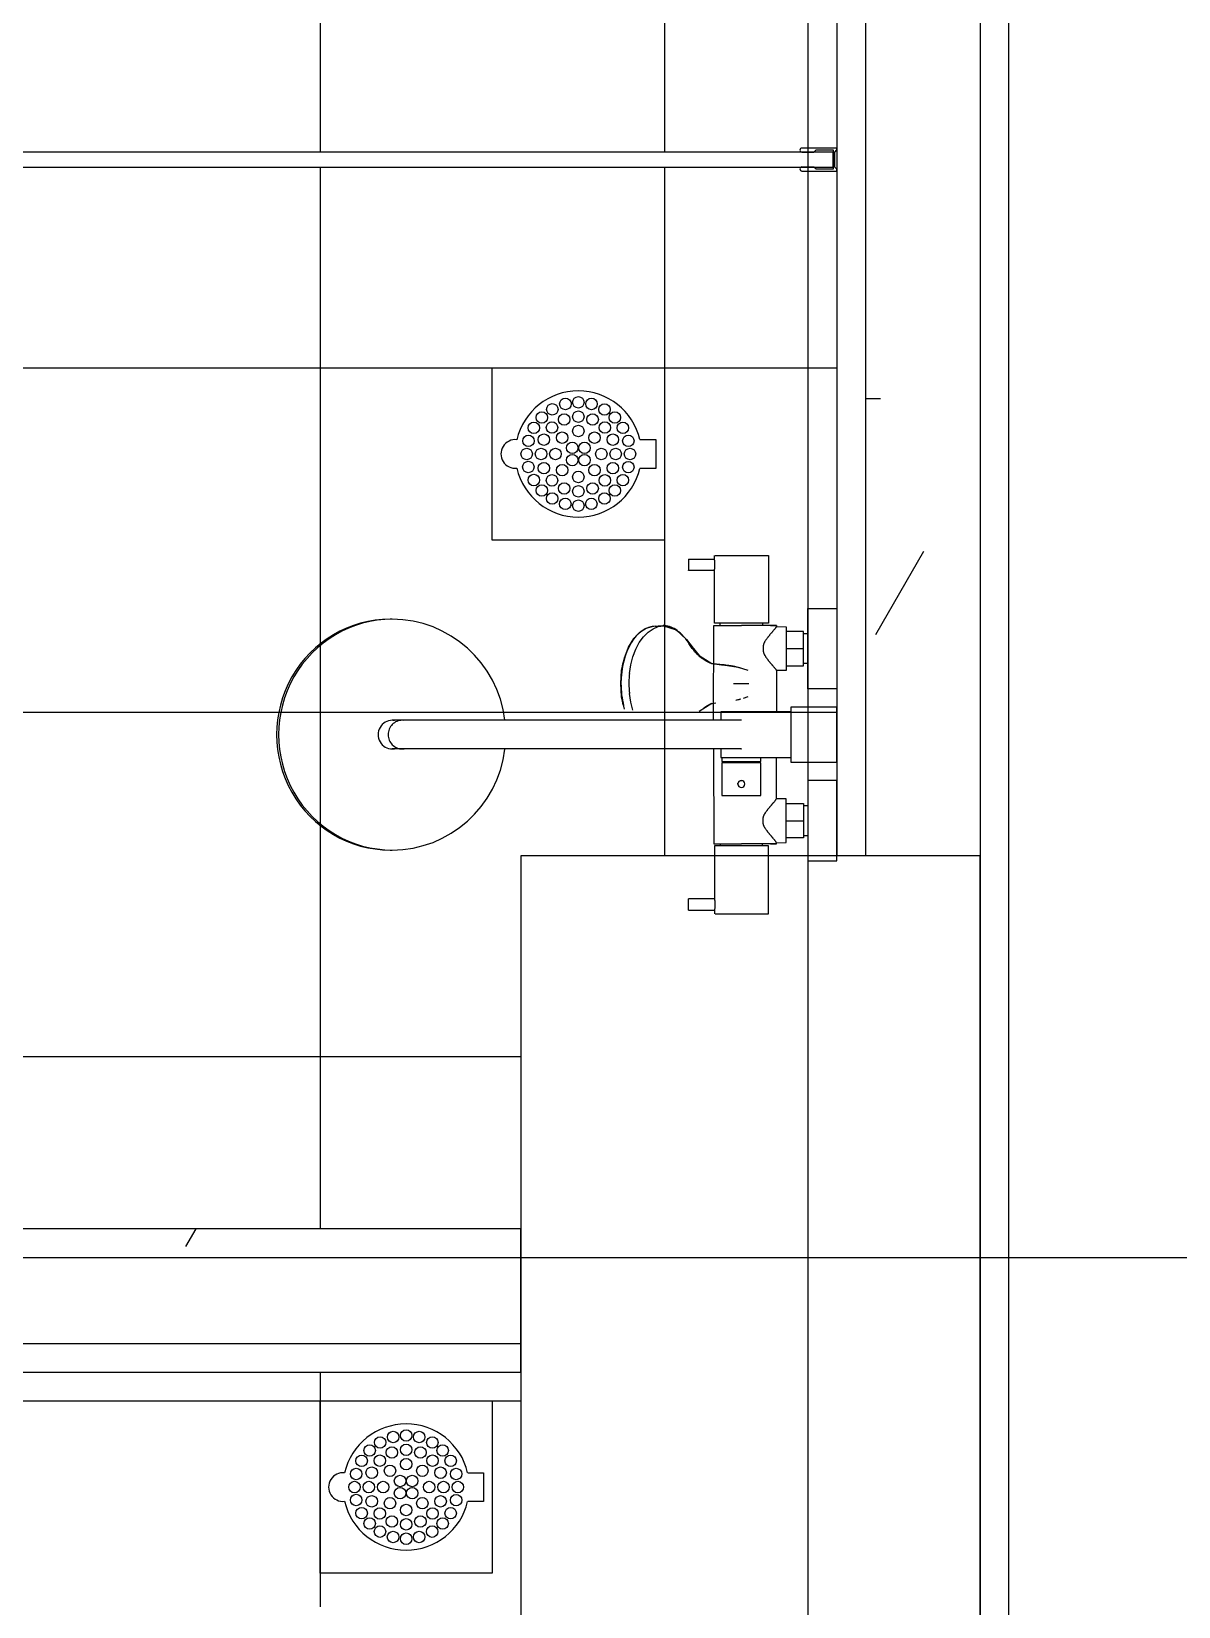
# Model space of a CAD drawing. Header units: millimetres. Extents: x -145636 to 131102, y -135903 to -7470.
# Drawn here: x 26943 to 27942, y -22302 to -20930 of the extents above; entities that cross this region are included whole.
import ezdxf

# ---------------------------------------------------------------- set-up
doc = ezdxf.new("R2010")
doc.units = ezdxf.units.MM
doc.layers.add('M_ARCHI', color=8, linetype='Continuous')

# ---------------------------------------------------------------- blocks, each defined once
blk = doc.blocks.new('RF Archi 21.10.2024')
at = {"layer": 'M_ARCHI', "color": 8}
for p, q in [((-138786, -25375.2), (-138786, -138101)), ((-138636, -33978.5), (-138636, -41228.5)), ((-138636, -33978.5), (-138636, -41228.5)), ((-138611, -41228.5), (-138611, -33978.5)), ((-138736, -34728.5), (-138736, -38053.5)), ((-138761, -34753.5), (-138761, -38053.5)), ((-138764, -37440.5), (-140545, -37440.5)), ((-138761, -37437), (-138791.3, -37437)), ((-138791.3, -37440.5), (-138781, -37440.5)), ((-138781, -37440.5), (-138779, -37438.5)), ((-138779, -37438.5), (-138764, -37438.5)), ((-138764, -37438.5), (-138764, -37455.5)), ((-138764, -37453.5), (-138764, -37440.5)), ((-138762.5, -37440.5), (-138761, -37438.5)), ((-138762.5, -37453.5), (-138762.5, -37440.5)), ((-138761, -37438.5), (-138761, -37437)), ((-140545, -37453.5), (-138764, -37453.5)), ((-138781, -37453.5), (-138791.3, -37453.5)), ((-138791.3, -37457), (-138761, -37457)), ((-138779, -37455.5), (-138781, -37453.5)), ((-138764, -37455.5), (-138779, -37455.5)), ((-138761, -37455.5), (-138762.5, -37453.5)), ((-138761, -37457), (-138761, -37455.5)), ((-139061, -37778.5), (-139061, -37628.5)), ((-139061, -37628.5), (-138911, -37628.5)), ((-139061, -37778.5), (-139061, -37628.5)), ((-139061, -37628.5), (-138911, -37628.5)), ((-138911, -37628.5), (-138911, -37778.5)), ((-138911, -37628.5), (-138911, -37778.5)), ((-138932.4, -37691), (-138918.5, -37691)), ((-138918.5, -37691), (-138918.5, -37716)), ((-138918.5, -37716), (-138932.4, -37716)), ((-138911, -37778.5), (-139061, -37778.5)), ((-138911, -37778.5), (-139061, -37778.5)), ((-138890, -37795), (-138890, -37805)), ((-138890, -37795.1), (-138890, -37795)), ((-138890, -37795), (-138890, -37795.1)), ((-138890, -37795.1), (-138890, -37795)), ((-138890, -37795), (-138867.5, -37795)), ((-138867.5, -37795), (-138867.5, -37792)), ((-138866.7, -37792), (-138844, -37792)), ((-138844, -37792), (-138820.5, -37792)), ((-138820.5, -37792), (-138820.5, -37851)), ((-138890, -37805), (-138890, -37804.8)), ((-138890, -37804.8), (-138890, -37805)), ((-138890, -37805), (-138890, -37804.8)), ((-138867.5, -37805), (-138890, -37805)), ((-138867.5, -37851), (-138867.5, -37805)), ((-138786, -37908), (-138786, -37838)), ((-138786, -37838), (-138761, -37838)), ((-138761, -37838), (-138761, -37908)), ((-139148.1, -37847.5), (-139149.9, -37847.5)), ((-138932.4, -37858.8), (-138926.9, -37855.3)), ((-138926.9, -37855.3), (-138920.6, -37853.6)), ((-138925.3, -37858.7), (-138920.9, -37855.7)), ((-138920.9, -37855.7), (-138916.4, -37853.9)), ((-138920.6, -37853.6), (-138920.3, -37853.5)), ((-138920.3, -37853.5), (-138912.8, -37853)), ((-138918.7, -37853.5), (-138917.4, -37853.4)), ((-138917.4, -37853.4), (-138916.1, -37853.2)), ((-138916.4, -37853.9), (-138911.7, -37853.3)), ((-138916.1, -37853.2), (-138914.8, -37853.2)), ((-138914.8, -37853.2), (-138913.5, -37853.1)), ((-138913.5, -37853.1), (-138912.2, -37853)), ((-138912.2, -37853), (-138907.9, -37853.5)), ((-138911.7, -37853.3), (-138900.7, -37856.7)), ((-138907.9, -37853.5), (-138903.8, -37854.9)), ((-138903.8, -37854.9), (-138898, -37858.7)), ((-138868.3, -37935.5), (-138868, -37853)), ((-138868, -37853), (-138844, -37853)), ((-138844, -37851), (-138867.5, -37851)), ((-138862.5, -37853), (-138862.5, -37851)), ((-138820.5, -37851), (-138844, -37851)), ((-138825.5, -37851), (-138825.5, -37853)), ((-138813.5, -37853), (-138813.5, -37853.8)), ((-138813.5, -37853.8), (-138805, -37854)), ((-138805, -37854), (-138805, -37892)), ((-138943.3, -37874.3), (-138941.2, -37870)), ((-138942.3, -37871.9), (-138937.6, -37864.3)), ((-138938.9, -37866.2), (-138936.7, -37863.4)), ((-138937.6, -37864.3), (-138932.4, -37858.8)), ((-138936.7, -37863.4), (-138932.9, -37859.4)), ((-138936, -37873.5), (-138932.9, -37867.7)), ((-138932.9, -37867.7), (-138929.3, -37862.7)), ((-138929.3, -37862.7), (-138925.3, -37858.7)), ((-138900.7, -37856.7), (-138891.9, -37865)), ((-138898, -37858.7), (-138891.9, -37865)), ((-138891.9, -37865), (-138890.8, -37866.5)), ((-138891.9, -37865), (-138886, -37872.7)), ((-138890.8, -37866.5), (-138880.8, -37879)), ((-138790, -37858), (-138805, -37858)), ((-138790, -37873), (-138790, -37858)), ((-138790, -37860), (-138786, -37860)), ((-138948.3, -37892), (-138945.9, -37881.2)), ((-138946.2, -37882.3), (-138943.3, -37874.3)), ((-138945.9, -37881.2), (-138942.3, -37871.9)), ((-138940.3, -37887.2), (-138938.5, -37880.1)), ((-138938.5, -37880.1), (-138936, -37873.5)), ((-138886, -37872.7), (-138884.6, -37874.5)), ((-138884.6, -37874.5), (-138882.8, -37876.7)), ((-138882.8, -37876.7), (-138881.3, -37878.3)), ((-138881.3, -37878.3), (-138877.6, -37881.7)), ((-138880.8, -37879), (-138869.6, -37886.1)), ((-138877.6, -37881.7), (-138876.8, -37882.3)), ((-138876.8, -37882.3), (-138875.4, -37883.3)), ((-138875.4, -37883.3), (-138871.6, -37885.3)), ((-138805, -37873), (-138790, -37873)), ((-138790, -37888), (-138790, -37873)), ((-138949.1, -37903.5), (-138947.6, -37888.1)), ((-138949.1, -37903.5), (-138948.3, -37892)), ((-138947.6, -37888.1), (-138946.9, -37885.1)), ((-138941.5, -37894.8), (-138940.3, -37887.2)), ((-138871.6, -37885.3), (-138867.7, -37886.4)), ((-138869.6, -37886.1), (-138861.3, -37887.1)), ((-138867.7, -37886.4), (-138858.2, -37887.4)), ((-138861.3, -37887.1), (-138855.5, -37887.7)), ((-138858.2, -37887.4), (-138846.8, -37889.2)), ((-138855.5, -37887.7), (-138851.3, -37888.3)), ((-138851.3, -37888.3), (-138848.2, -37888.9)), ((-138848.2, -37888.9), (-138846, -37889.4)), ((-138846.8, -37889.2), (-138838.4, -37891.9)), ((-138846, -37889.4), (-138844.6, -37889.9)), ((-138805, -37892), (-138813.5, -37892.2)), ((-138813.5, -37892.2), (-138813.5, -37928.1)), ((-138805, -37888), (-138790, -37888)), ((-138786, -37886), (-138790, -37886)), ((-138947.6, -37918.8), (-138949.1, -37903.5)), ((-138948.3, -37915), (-138949.1, -37903.5)), ((-138850.9, -37903.5), (-138850.8, -37903.5)), ((-138850.8, -37903.5), (-138842.2, -37903.5)), ((-138842.2, -37903.5), (-138837.4, -37903.5)), ((-138761, -37908), (-138786, -37908)), ((-138945.9, -37925.7), (-138948.3, -37915)), ((-138946.9, -37921.9), (-138947.6, -37918.8)), ((-138940.3, -37919.7), (-138941.5, -37912.2)), ((-138938.5, -37926.8), (-138940.3, -37919.7)), ((-138869.6, -37920.9), (-138880.8, -37927.9)), ((-138876.8, -37924.6), (-138873.6, -37922.6)), ((-138873.6, -37922.6), (-138870.8, -37921.3)), ((-138870.8, -37921.3), (-138866.4, -37920.3)), ((-138846, -37917.5), (-138848.2, -37918.1)), ((-138844.6, -37917), (-138846, -37917.5)), ((-138838.4, -37915), (-138842.4, -37916.5)), ((-138801, -37924), (-138801, -37972)), ((-138761, -37924), (-138801, -37924)), ((-138761, -37972), (-138761, -37924)), ((-139139.4, -37935.5), (-139148.1, -37935.5)), ((-139138.8, -37935.5), (-139139.4, -37935.5)), ((-139139.4, -37935.5), (-139139.4, -37935.5)), ((-139138.2, -37935.5), (-139138.8, -37935.5)), ((-139137.5, -37935.5), (-139138.2, -37935.5)), ((-139136.7, -37935.5), (-139137.5, -37935.5)), ((-139135.9, -37935.5), (-139136.7, -37935.5)), ((-139134.9, -37935.5), (-139135.9, -37935.5)), ((-139133.9, -37935.5), (-139134.9, -37935.5)), ((-139132.9, -37935.5), (-139133.9, -37935.5)), ((-139131.7, -37935.5), (-139132.9, -37935.5)), ((-139130.5, -37935.5), (-139131.7, -37935.5)), ((-139129.3, -37935.5), (-139130.5, -37935.5)), ((-139127.9, -37935.5), (-139129.3, -37935.5)), ((-139126.6, -37935.5), (-139127.9, -37935.5)), ((-139125.1, -37935.5), (-139126.6, -37935.5)), ((-139123.6, -37935.5), (-139125.1, -37935.5)), ((-139122, -37935.5), (-139123.6, -37935.5)), ((-139120.4, -37935.5), (-139122, -37935.5)), ((-139118.8, -37935.5), (-139120.4, -37935.5)), ((-139117.1, -37935.5), (-139118.8, -37935.5)), ((-139115.3, -37935.5), (-139117.1, -37935.5)), ((-139113.5, -37935.5), (-139115.3, -37935.5)), ((-139111.7, -37935.5), (-139113.5, -37935.5)), ((-139109.8, -37935.5), (-139111.7, -37935.5)), ((-139108, -37935.5), (-139109.8, -37935.5)), ((-139106, -37935.5), (-139108, -37935.5)), ((-139104.1, -37935.5), (-139106, -37935.5)), ((-139102.1, -37935.5), (-139104.1, -37935.5)), ((-139100.1, -37935.5), (-139102.1, -37935.5)), ((-139098.1, -37935.5), (-139100.1, -37935.5)), ((-139096.1, -37935.5), (-139098.1, -37935.5)), ((-139094.1, -37935.5), (-139096.1, -37935.5)), ((-139092, -37935.5), (-139094.1, -37935.5)), ((-139090, -37935.5), (-139092, -37935.5)), ((-138894, -37935.5), (-139090, -37935.5)), ((-138893.5, -37935.5), (-138894, -37935.5)), ((-138891.5, -37935.5), (-138893.5, -37935.5)), ((-138889.5, -37935.5), (-138891.5, -37935.5)), ((-138887.5, -37935.5), (-138889.5, -37935.5)), ((-138885.5, -37935.5), (-138887.5, -37935.5)), ((-138883.5, -37935.5), (-138885.5, -37935.5)), ((-138881.6, -37935.5), (-138883.5, -37935.5)), ((-138879.7, -37935.5), (-138881.6, -37935.5)), ((-138877.8, -37935.5), (-138879.7, -37935.5)), ((-138875.9, -37935.5), (-138877.8, -37935.5)), ((-138874, -37935.5), (-138875.9, -37935.5)), ((-138872.2, -37935.5), (-138874, -37935.5)), ((-138870.4, -37935.5), (-138872.2, -37935.5)), ((-138868.7, -37935.5), (-138870.4, -37935.5)), ((-138867, -37935.5), (-138868.7, -37935.5)), ((-138865.3, -37935.5), (-138867, -37935.5)), ((-138863.7, -37935.5), (-138865.3, -37935.5)), ((-138862.1, -37935.5), (-138863.7, -37935.5)), ((-138860.6, -37935.5), (-138862.1, -37935.5)), ((-138801, -37928), (-138862, -37928)), ((-138862, -37928), (-138862, -37935.4)), ((-138859.2, -37935.5), (-138860.6, -37935.5)), ((-138857.8, -37935.5), (-138859.2, -37935.5)), ((-138856.4, -37935.5), (-138857.8, -37935.5)), ((-138855.1, -37935.5), (-138856.4, -37935.5)), ((-138853.9, -37935.5), (-138855.1, -37935.5)), ((-138852.7, -37935.5), (-138853.9, -37935.5)), ((-138851.6, -37935.5), (-138852.7, -37935.5)), ((-138850.6, -37935.5), (-138851.6, -37935.5)), ((-138849.7, -37935.5), (-138850.6, -37935.5)), ((-138848.8, -37935.5), (-138849.7, -37935.5)), ((-138848, -37935.5), (-138848.8, -37935.5)), ((-138847.2, -37935.5), (-138848, -37935.5)), ((-138846.5, -37935.5), (-138847.2, -37935.5)), ((-138846, -37935.5), (-138846.5, -37935.5)), ((-138845.4, -37935.5), (-138846, -37935.5)), ((-138845, -37935.5), (-138845.4, -37935.5)), ((-138844.6, -37935.5), (-138845, -37935.5)), ((-138844.4, -37935.5), (-138844.6, -37935.5)), ((-138844.2, -37935.5), (-138844.4, -37935.5)), ((-138844, -37935.5), (-138844.2, -37935.5)), ((-138844, -37935.5), (-138844, -37935.5)), ((-139139.4, -37960.5), (-139148.1, -37960.5)), ((-139138.9, -37960.5), (-139139.4, -37960.5)), ((-139138.3, -37960.5), (-139138.9, -37960.5)), ((-139137.6, -37960.5), (-139138.3, -37960.5)), ((-139136.8, -37960.5), (-139137.6, -37960.5)), ((-139136, -37960.5), (-139136.8, -37960.5)), ((-139135.1, -37960.5), (-139136, -37960.5)), ((-139134.1, -37960.5), (-139135.1, -37960.5)), ((-139133.1, -37960.5), (-139134.1, -37960.5)), ((-139131.9, -37960.5), (-139133.1, -37960.5)), ((-139130.7, -37960.5), (-139131.9, -37960.5)), ((-139129.5, -37960.5), (-139130.7, -37960.5)), ((-139128.2, -37960.5), (-139129.5, -37960.5)), ((-139126.8, -37960.5), (-139128.2, -37960.5)), ((-139125.3, -37960.5), (-139126.8, -37960.5)), ((-139123.8, -37960.5), (-139125.3, -37960.5)), ((-139122.3, -37960.5), (-139123.8, -37960.5)), ((-139120.7, -37960.5), (-139122.3, -37960.5)), ((-139119, -37960.5), (-139120.7, -37960.5)), ((-139117.3, -37960.5), (-139119, -37960.5)), ((-139115.6, -37960.5), (-139117.3, -37960.5)), ((-139113.8, -37960.5), (-139115.6, -37960.5)), ((-139112, -37960.5), (-139113.8, -37960.5)), ((-139110.1, -37960.5), (-139112, -37960.5)), ((-139108.3, -37960.5), (-139110.1, -37960.5)), ((-139106.3, -37960.5), (-139108.3, -37960.5)), ((-139104.4, -37960.5), (-139106.3, -37960.5)), ((-139102.4, -37960.5), (-139104.4, -37960.5)), ((-139100.4, -37960.5), (-139102.4, -37960.5)), ((-139098.4, -37960.5), (-139100.4, -37960.5)), ((-139096.4, -37960.5), (-139098.4, -37960.5)), ((-139094.4, -37960.5), (-139096.4, -37960.5)), ((-139092.4, -37960.5), (-139094.4, -37960.5)), ((-139090.3, -37960.5), (-139092.4, -37960.5)), ((-139090, -37960.5), (-139090.3, -37960.5)), ((-138894, -37960.5), (-139090, -37960.5)), ((-138892, -37960.5), (-138894, -37960.5)), ((-138890, -37960.5), (-138892, -37960.5)), ((-138888, -37960.5), (-138890, -37960.5)), ((-138886, -37960.5), (-138888, -37960.5)), ((-138884.1, -37960.5), (-138886, -37960.5)), ((-138882.1, -37960.5), (-138884.1, -37960.5)), ((-138880.2, -37960.5), (-138882.1, -37960.5)), ((-138878.3, -37960.5), (-138880.2, -37960.5)), ((-138876.4, -37960.5), (-138878.3, -37960.5)), ((-138874.5, -37960.5), (-138876.4, -37960.5)), ((-138872.7, -37960.5), (-138874.5, -37960.5)), ((-138870.9, -37960.5), (-138872.7, -37960.5)), ((-138869.2, -37960.5), (-138870.9, -37960.5)), ((-138867.4, -37960.5), (-138869.2, -37960.5)), ((-138868.3, -37960.5), (-138868, -38043)), ((-138865.8, -37960.5), (-138867.4, -37960.5)), ((-138864.1, -37960.5), (-138865.8, -37960.5)), ((-138862.6, -37960.5), (-138864.1, -37960.5)), ((-138861, -37960.5), (-138862.6, -37960.5)), ((-138862, -37960.6), (-138862, -37968)), ((-138859.6, -37960.5), (-138861, -37960.5)), ((-138858.1, -37960.5), (-138859.6, -37960.5)), ((-138856.8, -37960.5), (-138858.1, -37960.5)), ((-138855.5, -37960.5), (-138856.8, -37960.5)), ((-138854.2, -37960.5), (-138855.5, -37960.5)), ((-138853, -37960.5), (-138854.2, -37960.5)), ((-138851.9, -37960.5), (-138853, -37960.5)), ((-138850.9, -37960.5), (-138851.9, -37960.5)), ((-138849.9, -37960.5), (-138850.9, -37960.5)), ((-138849, -37960.5), (-138849.9, -37960.5)), ((-138848.2, -37960.5), (-138849, -37960.5)), ((-138847.4, -37960.5), (-138848.2, -37960.5)), ((-138846.7, -37960.5), (-138847.4, -37960.5)), ((-138846.1, -37960.5), (-138846.7, -37960.5)), ((-138845.6, -37960.5), (-138846.1, -37960.5)), ((-138845.1, -37960.5), (-138845.6, -37960.5)), ((-138844.7, -37960.5), (-138845.1, -37960.5)), ((-138844.4, -37960.5), (-138844.7, -37960.5)), ((-138844.4, -37960.5), (-138844.2, -37960.5)), ((-138844.2, -37960.5), (-138844.4, -37960.5)), ((-138844.2, -37960.5), (-138844.1, -37960.5)), ((-138844.1, -37960.5), (-138844.2, -37960.5)), ((-138844.1, -37960.5), (-138844, -37960.5)), ((-138844, -37960.5), (-138844.1, -37960.5)), ((-138862, -37968), (-138801, -37968)), ((-138861, -37968), (-138861, -37971.5)), ((-138861, -37971.5), (-138844, -37971.5)), ((-138844, -37972.5), (-138861, -37972.5)), ((-138861, -37972.5), (-138861, -38001)), ((-138859, -37971.5), (-138859, -37972.5)), ((-138844, -37971.5), (-138827, -37971.5)), ((-138827, -37972.5), (-138844, -37972.5)), ((-138829, -37972.5), (-138829, -37971.5)), ((-138827, -37971.5), (-138827, -37968)), ((-138827, -38001), (-138827, -37972.5)), ((-138813.5, -38003.8), (-138813.5, -37967.8)), ((-138801, -37972), (-138761, -37972)), ((-138786, -37988), (-138786, -38058)), ((-138761, -37988), (-138786, -37988)), ((-138761, -38058), (-138761, -37988)), ((-138861, -38001), (-138844, -38001)), ((-138844, -38001), (-138827, -38001)), ((-138805, -38004), (-138813.5, -38003.8)), ((-138805, -38042), (-138805, -38004)), ((-138805, -38008), (-138790, -38008)), ((-138790, -38008), (-138790, -38023)), ((-138786, -38010), (-138790, -38010)), ((-138805, -38023), (-138790, -38023)), ((-138790, -38023), (-138790, -38038)), ((-139149.9, -38048.5), (-139148.1, -38048.5)), ((-138868, -38043), (-138844, -38043)), ((-138844, -38045), (-138867.5, -38045)), ((-138867.5, -38045), (-138867.5, -38091)), ((-138862.5, -38043), (-138862.5, -38045)), ((-138820.5, -38045), (-138844, -38045)), ((-138825.5, -38045), (-138825.5, -38043)), ((-138820.5, -38104), (-138820.5, -38045)), ((-138813.5, -38042.2), (-138805, -38042)), ((-138813.5, -38043), (-138813.5, -38042.2)), ((-138790, -38038), (-138805, -38038)), ((-138790, -38036), (-138786, -38036)), ((-138636, -38053.5), (-139036, -38053.5)), ((-139036, -38053.5), (-139036, -38753.5)), ((-138786, -38058), (-138761, -38058)), ((-138636, -38753.5), (-138636, -38053.5)), ((-138890, -38101), (-138890, -38091)), ((-138890, -38091), (-138890, -38091.1)), ((-138890, -38091.1), (-138890, -38091)), ((-138867.5, -38091), (-138890, -38091)), ((-138890, -38091), (-138890, -38091.1)), ((-138890, -38100.8), (-138890, -38101)), ((-138890, -38101), (-138890, -38100.8)), ((-138890, -38100.8), (-138890, -38101)), ((-138890, -38101), (-138867.5, -38101)), ((-138867.5, -38101), (-138867.5, -38104)), ((-138866.7, -38104), (-138844, -38104)), ((-138844, -38104), (-138820.5, -38104)), ((-139036, -38378.5), (-140561, -38378.5)), ((-139036, -38503.5), (-139036, -38378.5)), ((-152583.2, -38403.5), (-121724.8, -38403.5)), ((-140561, -38478.5), (-139036, -38478.5)), ((-140561, -38503.5), (-139036, -38503.5)), ((-139211, -38678.5), (-139211, -38528.5)), ((-139211, -38528.5), (-139061, -38528.5)), ((-139211, -38678.5), (-139211, -38528.5)), ((-139211, -38528.5), (-139061, -38528.5)), ((-139061, -38528.5), (-139061, -38678.5)), ((-139061, -38528.5), (-139061, -38678.5)), ((-139082.4, -38591), (-139068.5, -38591)), ((-139068.5, -38591), (-139068.5, -38616)), ((-139068.5, -38616), (-139082.4, -38616)), ((-139061, -38678.5), (-139211, -38678.5)), ((-139061, -38678.5), (-139211, -38678.5))]:
    blk.add_line(p, q, dxfattribs=at)
at = {"layer": 'M_ARCHI', "color": 8, "linetype": 'Continuous'}
for p, q in [((-139211, -36553.5), (-139211, -37440.5)), ((-138911, -36878.5), (-138911, -37440.5)), ((-139211, -37453.5), (-139211, -38378.5)), ((-138911, -37453.5), (-138911, -37628.5)), ((-142811, -37628.5), (-138761, -37628.5)), ((-138736, -37655.1), (-138722.8, -37655.1)), ((-138911, -37778.5), (-138911, -38053.5)), ((-138685.3, -37788.4), (-138727.2, -37861)), ((-142811, -37928.5), (-138761, -37928.5)), ((-142811, -38228.5), (-139036, -38228.5)), ((-139319.3, -38378.5), (-139328.2, -38393.9)), ((-139211, -38503.5), (-139211, -38707.9)), ((-139566.3, -38528.5), (-139036, -38528.5))]:
    blk.add_line(p, q, dxfattribs=at)
at = {"layer": 'M_ARCHI', "color": 8}
for centre in [(-139008.7, -37664.6), (-138997.3, -37659.9), (-138986, -37658.5), (-138974.6, -37659.9), (-138963.2, -37664.7), (-139024.8, -37680.7), (-139017.8, -37671.7), (-139009, -37680.5), (-138998.4, -37673.4), (-138986, -37671), (-138973.6, -37673.4), (-138963, -37680.5), (-138954.2, -37671.7), (-138947.2, -37680.7), (-139029.5, -37692.1), (-139016, -37691), (-139000.1, -37689.3), (-138986, -37683.5), (-138971.9, -37689.3), (-138956, -37691), (-138942.5, -37692.1), (-139031, -37703.5), (-139018.5, -37703.5), (-139006, -37703.5), (-138991.3, -37698.2), (-138991.3, -37708.8), (-138980.7, -37698.2), (-138980.7, -37708.8), (-138966, -37703.5), (-138953.5, -37703.5), (-138941, -37703.5), (-139029.6, -37714.8), (-139016, -37715.9), (-139000.1, -37717.6), (-138986, -37723.5), (-138971.9, -37717.6), (-138956, -37715.9), (-138942.5, -37714.9), (-139024.8, -37726.2), (-139017.8, -37735.3), (-139009, -37726.5), (-138998.4, -37733.5), (-138986, -37736), (-138973.6, -37733.5), (-138963, -37726.5), (-138954.2, -37735.3), (-138947.2, -37726.3), (-139008.8, -37742.3), (-138997.4, -37747), (-138986, -37748.5), (-138974.7, -37747), (-138963.3, -37742.3), (-139147.3, -38559.9), (-139136, -38558.5), (-139124.6, -38559.9), (-139167.8, -38571.7), (-139158.7, -38564.6), (-139148.4, -38573.4), (-139136, -38571), (-139123.6, -38573.4), (-139113.2, -38564.7), (-139104.2, -38571.7), (-139174.8, -38580.7), (-139159, -38580.5), (-139136, -38583.5), (-139113, -38580.5), (-139097.2, -38580.7), (-139179.5, -38592.1), (-139166, -38591), (-139150.1, -38589.3), (-139141.3, -38598.2), (-139130.7, -38598.2), (-139121.9, -38589.3), (-139106, -38591), (-139092.5, -38592.1), (-139181, -38603.5), (-139179.6, -38614.8), (-139168.5, -38603.5), (-139166, -38615.9), (-139156, -38603.5), (-139141.3, -38608.8), (-139130.7, -38608.8), (-139116, -38603.5), (-139106, -38615.9), (-139103.5, -38603.5), (-139092.5, -38614.9), (-139091, -38603.5), (-139174.8, -38626.2), (-139159, -38626.5), (-139150.1, -38617.6), (-139136, -38623.5), (-139121.9, -38617.6), (-139113, -38626.5), (-139097.2, -38626.3), (-139167.8, -38635.3), (-139158.8, -38642.3), (-139148.4, -38633.5), (-139136, -38636), (-139123.6, -38633.5), (-139113.3, -38642.3), (-139104.2, -38635.3), (-139147.4, -38647), (-139136, -38648.5), (-139124.7, -38647)]:
    blk.add_circle(centre, 5, dxfattribs=at)
for centre, radius, start, end in [((-138791.3, -37438.7), 1.75, 90, 180), ((-138791.3, -37438.7), 1.75, 180, 270), ((-138791.3, -37455.2), 1.75, 90, 180), ((-138791.3, -37455.2), 1.75, 180, 270), ((-138986, -37703.5), 55, 13.1366, 166.95), ((-139041, -37703.5), 12.5, 83.475, 276.525), ((-138986, -37703.5), 55, 193.05, 346.8634), ((-138844, -37991), 3, 90, 270), ((-138844, -37991), 3, 270, 90), ((-139136, -38603.5), 55, 13.1366, 166.95), ((-139191, -38603.5), 12.5, 83.475, 276.525), ((-139136, -38603.5), 55, 193.05, 346.8634)]:
    blk.add_arc(centre, radius, start, end, dxfattribs=at)
for centre, major_axis, ratio, start_param, end_param in [((-139149.9, -37948), (0, 100.5), 0.984808, 0, 3.141593), ((-139148.1, -37948), (0, 100.5), 0.984808, 0, 3.141593), ((-139148.1, -37948), (0, 100.5), 0.984808, 4.838199, 6.283185), ((-138918.7, -37903.5), (0, 50), 0.603332, 0, 1.570796), ((-138918.7, -37903.5), (0, 50), 0.603332, 1.570796, 1.963495), ((-139148.1, -37948), (0, 12.5), 0.984808, 0, 3.141593), ((-139148.1, -37948), (0, 12.5), 0.984808, 6.132198, 6.283185), ((-139148.1, -37948), (0, 12.5), 0.984808, 3.141593, 3.29258), ((-139148.1, -37948), (0, 100.5), 0.984808, 3.141593, 4.586579)]:
    blk.add_ellipse(centre, major_axis=major_axis, ratio=ratio, start_param=start_param, end_param=end_param, dxfattribs=at)
for points, knots in [([(-138867.5, -37805), (-138867.5, -37805), (-138867.5, -37804.9), (-138867.4, -37804.7), (-138867.4, -37804.3), (-138867.3, -37803.8), (-138867.2, -37803.2), (-138867.1, -37802.5), (-138867, -37801.7), (-138867, -37800.8), (-138867, -37799.9), (-138867, -37799.2), (-138867, -37798.5), (-138867.1, -37797.6), (-138867.2, -37796.7), (-138867.3, -37796), (-138867.5, -37795.2), (-138867.5, -37795), (-138867.5, -37795)], [0, 0, 0, 0, 0.055556, 0.111111, 0.166667, 0.222222, 0.277778, 0.333333, 0.388889, 0.444444, 0.513889, 0.548611, 0.583333, 0.652778, 0.722222, 0.791667, 0.861111, 1, 1, 1, 1]), ([(-138919.2, -37853.9), (-138919.2, -37853.8), (-138919.1, -37853.7), (-138918.8, -37853.4), (-138918.7, -37853.5), (-138918.7, -37853.5)], [-1, -1, -1, -1, -0.875, -0.625, 0, 0, 0, 0]), ([(-138912.2, -37853), (-138912.1, -37853), (-138912, -37853.1), (-138911.8, -37853.3), (-138911.7, -37853.3), (-138911.7, -37853.3)], [-0.9879218, -0.9879218, -0.9879218, -0.9879218, -0.75, -0.5, 0, 0, 0, 0]), ([(-138845.3, -37889.9), (-138845.6, -37889.8), (-138846.6, -37889.4), (-138848.8, -37888.8), (-138851.8, -37888.3), (-138855.3, -37887.8), (-138858.8, -37887.3), (-138861.4, -37887.1), (-138863.8, -37886.9), (-138865.7, -37886.7), (-138867.9, -37886.5), (-138869.8, -37886.2), (-138871.5, -37885.6), (-138872.9, -37885), (-138874.2, -37884.2), (-138876.1, -37883.1), (-138878.6, -37881.3), (-138881.6, -37878.9), (-138884.3, -37876), (-138886.8, -37872.9), (-138889.1, -37869.4), (-138891.3, -37866.1), (-138893.7, -37863.1), (-138897, -37859.6), (-138901.1, -37856.2), (-138906.6, -37853.6), (-138910.3, -37853), (-138912.2, -37853)], [0, 0, 0, 0, 0.1, 0.2, 0.3, 0.4, 0.45, 0.5, 0.525, 0.55, 0.575, 0.6, 0.6125, 0.625, 0.6375, 0.65, 0.675, 0.7, 0.725, 0.75, 0.775, 0.8, 0.825, 0.85, 0.9, 0.95, 1, 1, 1, 1]), ([(-138813.5, -37853), (-138813.5, -37853), (-138815.9, -37853), (-138819.7, -37853), (-138826.6, -37853), (-138837.9, -37853), (-138844, -37853)], [0, 0, 0, 0, 0.01974667, 0.04180364, 0.07040511, 0.09897424, 0.09897424, 0.09897424, 0.09897424]), ([(-138813.5, -37853.8), (-138813.5, -37853.8), (-138813.5, -37854), (-138813.9, -37854.5), (-138814.1, -37854.9), (-138814.3, -37855.2), (-138814.6, -37855.5), (-138815, -37856), (-138815.6, -37856.7), (-138816.2, -37857.5), (-138816.7, -37858), (-138817, -37858.4), (-138817.2, -37858.6), (-138817.4, -37858.9), (-138817.7, -37859.3), (-138818.3, -37859.9), (-138819, -37860.7), (-138819.6, -37861.5), (-138820.2, -37862.1), (-138820.6, -37862.6), (-138820.9, -37863), (-138821, -37863.2), (-138821.1, -37863.4), (-138821.2, -37863.6), (-138821.4, -37863.8), (-138821.7, -37864.2), (-138822.1, -37864.8), (-138822.7, -37865.5), (-138823.4, -37866.5), (-138824, -37867.5), (-138824.4, -37868.4), (-138824.6, -37868.9), (-138824.7, -37869.4), (-138824.8, -37869.8), (-138825, -37870.4), (-138825.1, -37871.4), (-138825.2, -37873), (-138825.1, -37874.5), (-138825, -37875.6), (-138824.8, -37876.2), (-138824.7, -37876.6), (-138824.6, -37877), (-138824.4, -37877.6), (-138824, -37878.5), (-138823.3, -37879.5), (-138822.6, -37880.5), (-138822.1, -37881.2), (-138821.7, -37881.8), (-138821.4, -37882.2), (-138821.2, -37882.4), (-138821.1, -37882.6), (-138821, -37882.7), (-138820.8, -37883), (-138820.5, -37883.4), (-138820.1, -37883.9), (-138819.6, -37884.5), (-138818.9, -37885.3), (-138818.3, -37886.1), (-138817.7, -37886.7), (-138817.4, -37887.1), (-138817.2, -37887.3), (-138817, -37887.6), (-138816.7, -37887.9), (-138816.2, -37888.5), (-138815.5, -37889.3), (-138814.9, -37890), (-138814.5, -37890.5), (-138814.3, -37890.8), (-138814.1, -37891.1), (-138813.8, -37891.5), (-138813.5, -37892), (-138813.5, -37892.2), (-138813.5, -37892.2)], [-1, -1, -1, -1, -0.944444, -0.916667, -0.902778, -0.888889, -0.875, -0.861111, -0.833333, -0.805556, -0.791667, -0.784722, -0.777778, -0.770833, -0.763889, -0.75, -0.722222, -0.708333, -0.694444, -0.680556, -0.673611, -0.670139, -0.666667, -0.663194, -0.659722, -0.652778, -0.638889, -0.625, -0.611111, -0.583333, -0.569444, -0.5625, -0.555556, -0.548611, -0.541667, -0.527778, -0.5, -0.472222, -0.458333, -0.451389, -0.444444, -0.4375, -0.430556, -0.416667, -0.388889, -0.375, -0.361111, -0.347222, -0.340278, -0.336806, -0.333333, -0.329861, -0.326389, -0.319444, -0.305556, -0.291667, -0.277778, -0.25, -0.236111, -0.229167, -0.222222, -0.215278, -0.208333, -0.194444, -0.166667, -0.138889, -0.125, -0.111111, -0.097222, -0.083333, -0.055556, 0, 0, 0, 0]), ([(-138818.7, -37853), (-138817.6, -37853), (-138815.6, -37853), (-138813.5, -37853), (-138813.5, -37853)], [0.0618589, 0.0618589, 0.0618589, 0.0618589, 0.07922757, 0.09897424, 0.09897424, 0.09897424, 0.09897424]), ([(-138941.5, -37894.8), (-138941.7, -37896.5), (-138941.9, -37899.4), (-138942, -37902.3), (-138942, -37903.5)], [-1, -1, -1, -1, -0.4, 0, 0, 0, 0]), ([(-138942, -37903.5), (-138942, -37905.2), (-138941.9, -37908.1), (-138941.6, -37911), (-138941.5, -37912.2)], [-1, -1, -1, -1, -0.4, 0, 0, 0, 0]), ([(-138847, -37991.5), (-138847, -37991.3), (-138847, -37990.9), (-138847, -37990.6), (-138847, -37990.5), (-138847, -37990.4)], [0.4444444, 0.4444444, 0.4444444, 0.4444444, 0.5138889, 0.5486111, 0.5555556, 0.5555556, 0.5555556, 0.5555556]), ([(-138813.5, -38042.2), (-138813.5, -38042.2), (-138813.5, -38042), (-138813.9, -38041.5), (-138814.1, -38041.1), (-138814.3, -38040.8), (-138814.6, -38040.4), (-138815, -38039.9), (-138815.6, -38039.2), (-138816.2, -38038.5), (-138816.7, -38037.9), (-138817, -38037.6), (-138817.2, -38037.3), (-138817.4, -38037), (-138817.7, -38036.7), (-138818.3, -38036), (-138819, -38035.3), (-138819.6, -38034.5), (-138820.2, -38033.9), (-138820.6, -38033.3), (-138820.9, -38032.9), (-138821, -38032.7), (-138821.1, -38032.5), (-138821.2, -38032.4), (-138821.4, -38032.1), (-138821.7, -38031.7), (-138822.1, -38031.2), (-138822.7, -38030.5), (-138823.4, -38029.5), (-138824, -38028.5), (-138824.4, -38027.5), (-138824.6, -38027), (-138824.7, -38026.6), (-138824.8, -38026.2), (-138825, -38025.6), (-138825.1, -38024.5), (-138825.2, -38023), (-138825.1, -38021.4), (-138825, -38020.3), (-138824.8, -38019.8), (-138824.7, -38019.3), (-138824.6, -38018.9), (-138824.4, -38018.4), (-138824, -38017.4), (-138823.3, -38016.4), (-138822.6, -38015.5), (-138822.1, -38014.7), (-138821.7, -38014.2), (-138821.4, -38013.8), (-138821.2, -38013.5), (-138821.1, -38013.4), (-138821, -38013.2), (-138820.8, -38013), (-138820.5, -38012.6), (-138820.1, -38012.1), (-138819.6, -38011.4), (-138818.9, -38010.6), (-138818.3, -38009.9), (-138817.7, -38009.2), (-138817.4, -38008.9), (-138817.2, -38008.6), (-138817, -38008.4), (-138816.7, -38008), (-138816.2, -38007.4), (-138815.5, -38006.7), (-138814.9, -38006), (-138814.5, -38005.5), (-138814.3, -38005.1), (-138814.1, -38004.8), (-138813.8, -38004.5), (-138813.5, -38004), (-138813.5, -38003.8), (-138813.5, -38003.8)], [-1, -1, -1, -1, -0.944444, -0.916667, -0.902778, -0.888889, -0.875, -0.861111, -0.833333, -0.805556, -0.791667, -0.784722, -0.777778, -0.770833, -0.763889, -0.75, -0.722222, -0.708333, -0.694444, -0.680556, -0.673611, -0.670139, -0.666667, -0.663194, -0.659722, -0.652778, -0.638889, -0.625, -0.611111, -0.583333, -0.569444, -0.5625, -0.555556, -0.548611, -0.541667, -0.527778, -0.5, -0.472222, -0.458333, -0.451389, -0.444444, -0.4375, -0.430556, -0.416667, -0.388889, -0.375, -0.361111, -0.347222, -0.340278, -0.336806, -0.333333, -0.329861, -0.326389, -0.319444, -0.305556, -0.291667, -0.277778, -0.25, -0.236111, -0.229167, -0.222222, -0.215278, -0.208333, -0.194444, -0.166667, -0.138889, -0.125, -0.111111, -0.097222, -0.083333, -0.055556, 0, 0, 0, 0]), ([(-138813.5, -38043), (-138813.5, -38043), (-138815.9, -38043), (-138819.7, -38043), (-138826.6, -38043), (-138837.9, -38043), (-138844, -38043)], [0, 0, 0, 0, 0.01974667, 0.04180364, 0.07040511, 0.09897424, 0.09897424, 0.09897424, 0.09897424]), ([(-138818.7, -38043), (-138817.6, -38043), (-138815.6, -38043), (-138813.5, -38043), (-138813.5, -38043)], [0.0618589, 0.0618589, 0.0618589, 0.0618589, 0.07922757, 0.09897424, 0.09897424, 0.09897424, 0.09897424]), ([(-138867.5, -38091), (-138867.5, -38091), (-138867.5, -38091), (-138867.4, -38091.2), (-138867.4, -38091.6), (-138867.3, -38092.1), (-138867.2, -38092.7), (-138867.1, -38093.5), (-138867, -38094.3), (-138867, -38095.2), (-138867, -38096), (-138867, -38096.7), (-138867, -38097.4), (-138867.1, -38098.3), (-138867.2, -38099.2), (-138867.3, -38100), (-138867.5, -38100.7), (-138867.5, -38101), (-138867.5, -38101)], [0, 0, 0, 0, 0.055556, 0.111111, 0.166667, 0.222222, 0.277778, 0.333333, 0.388889, 0.444444, 0.513889, 0.548611, 0.583333, 0.652778, 0.722222, 0.791667, 0.861111, 1, 1, 1, 1])]:
    blk.add_open_spline(points, degree=3, knots=knots, dxfattribs=at)
for points in [[(-138813.6, -37853), (-138813.6, -37853), (-138813.5, -37853), (-138813.5, -37853)], [(-138813.5, -37853), (-138813.5, -37853), (-138813.6, -37853), (-138813.6, -37853)], [(-138948.9, -37903.5), (-138949, -37903.5), (-138949, -37903.5), (-138949, -37903.5)], [(-138948.9, -37903.5), (-138949, -37903.5), (-138949, -37903.5), (-138949, -37903.5)], [(-138948.9, -37903.5), (-138948.9, -37903.5), (-138948.9, -37903.5), (-138948.9, -37903.5)], [(-138948.9, -37903.5), (-138948.9, -37903.5), (-138948.9, -37903.5), (-138948.9, -37903.5)], [(-138848.9, -37918.1), (-138848, -37917.9), (-138846.6, -37917.5), (-138845.6, -37917.2), (-138845.3, -37917)], [(-139139.4, -37935.5), (-139141, -37935.5), (-139144.2, -37936.1), (-139148.3, -37938.9), (-139151, -37943.1), (-139152, -37948), (-139151, -37952.9), (-139148.3, -37957), (-139144.2, -37959.8), (-139141, -37960.5), (-139139.4, -37960.5)], [(-139137.8, -37935.6), (-139138.3, -37935.5), (-139138.9, -37935.5), (-139139.4, -37935.5)], [(-139139.4, -37960.5), (-139138.9, -37960.5), (-139138.3, -37960.4), (-139137.8, -37960.4)], [(-138845, -37988.2), (-138844.7, -37988), (-138844.4, -37988), (-138844, -37988)], [(-138844, -37988), (-138843.8, -37988), (-138843.5, -37988), (-138843.1, -37988.1), (-138843, -37988.2)], [(-138813.6, -38043), (-138813.6, -38043), (-138813.5, -38043), (-138813.5, -38043)], [(-138813.5, -38043), (-138813.5, -38043), (-138813.6, -38043), (-138813.6, -38043)]]:
    blk.add_open_spline(points, degree=3, dxfattribs=at)

msp = doc.modelspace()

# ---------------------------------------------------------------- block references
at = {"layer": 'M_ARCHI', "color": 8, "linetype": 'Continuous'}
msp.add_blockref('RF Archi 21.10.2024', (166405.7, 16405.4), dxfattribs=at)

doc.saveas('drawing.dxf')
